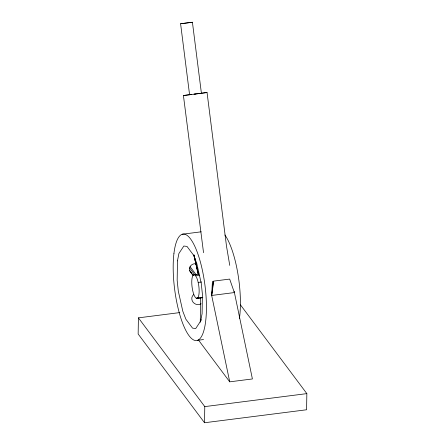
<?xml version="1.0" encoding="UTF-8"?>
<svg xmlns="http://www.w3.org/2000/svg" width="445" height="445" viewBox="0 0 445 445"><rect width="100%" height="100%" fill="white"/><g stroke="black" fill="none" stroke-linecap="round" stroke-linejoin="round"><path stroke-width="0.67" d="M179.786 312.59L138.406 317.858L138.15 334L204.528 422.75L306.594 409.767L306.85 393.619L240.472 304.875M200.645 297.482L200.267 321.563A5.963 2.57 0.9 0 1 200.389 320.895M204.528 422.75L204.783 406.608L138.406 317.858M234.131 291.208L252.404 378.951L229.726 381.832L211.681 295.458L212.426 281.268M211.681 295.458L213.756 281.107L229.67 279.082L234.359 292.571L211.681 295.458L213.316 281.162M195.678 263.752A5.201 4.456 -36.8 0 0 190.082 266.644C187.929 270.037 191.344 273.219 193.28 275.683M200.172 322.241L201.268 319.688M191.428 94.512L189.581 94.74L180.592 23.746L192.418 22.25L201.407 93.239L183.423 95.519L203.543 252.721M192.418 22.25L180.592 23.746M183.423 95.519L189.87 94.679M229.754 265.376L226.527 246.341L207.053 92.527L194.615 94.129M202.397 297.655L197.152 298.345L196.245 298.233L195.283 297.321A11.926 3.399 82.7 0 1 192.045 278.247A11.926 3.399 82.7 0 1 197.953 281.485A11.926 3.399 82.7 0 1 197.152 298.345L202.82 297.622M198.809 297.894L196.245 298.233L198.87 297.894M200.094 297.727L202.019 297.477M190.449 94.607L191.617 94.457M194.014 94.156L195.333 94.001M182.144 234.242L201.196 231.817M195.622 275.794L199.744 275.271M198.181 282.436L201.618 281.997M200.178 297.727L202.147 297.477M197.419 340.319L203.543 339.541M204.783 406.608L306.85 393.619M201.685 93.189L207.053 92.527M193.753 274.771L198.893 274.131M190.082 266.644L196.173 274.765M198.403 339.952L229.726 381.832M189.57 267.84L194.91 275.032M189.531 270.271L193.225 275.249M198.476 274.398L193.953 254.885L198.375 274.432M194.092 255.508L196.862 267.528M197.168 268.863L197.786 271.533M194.026 255.541L198.153 274.326M191.789 272.829A5.201 4.456 -36.8 0 1 190.004 271.339M201.101 303.785A5.963 5.429 33.5 0 1 193.119 302.261A5.963 5.429 33.5 0 1 193.664 294.618M224.897 234.971A53.667 15.291 82.7 0 1 239.438 318.42M177.472 260.865L177.166 280.361L178.311 291.175L182.817 311.278L185.871 319.204L192.552 328.137L195.722 328.532L200.662 321.062L202.097 313.703L202.403 294.201L201.257 283.393L196.746 263.284L193.697 255.358L187.011 246.43L183.841 246.029L178.901 253.5L177.472 260.865M173.951 253.316A53.667 15.291 82.7 0 0 193.341 339.808A53.667 15.291 82.7 0 0 202.052 268.724A53.667 15.291 82.7 0 0 173.951 253.316"/></g></svg>
